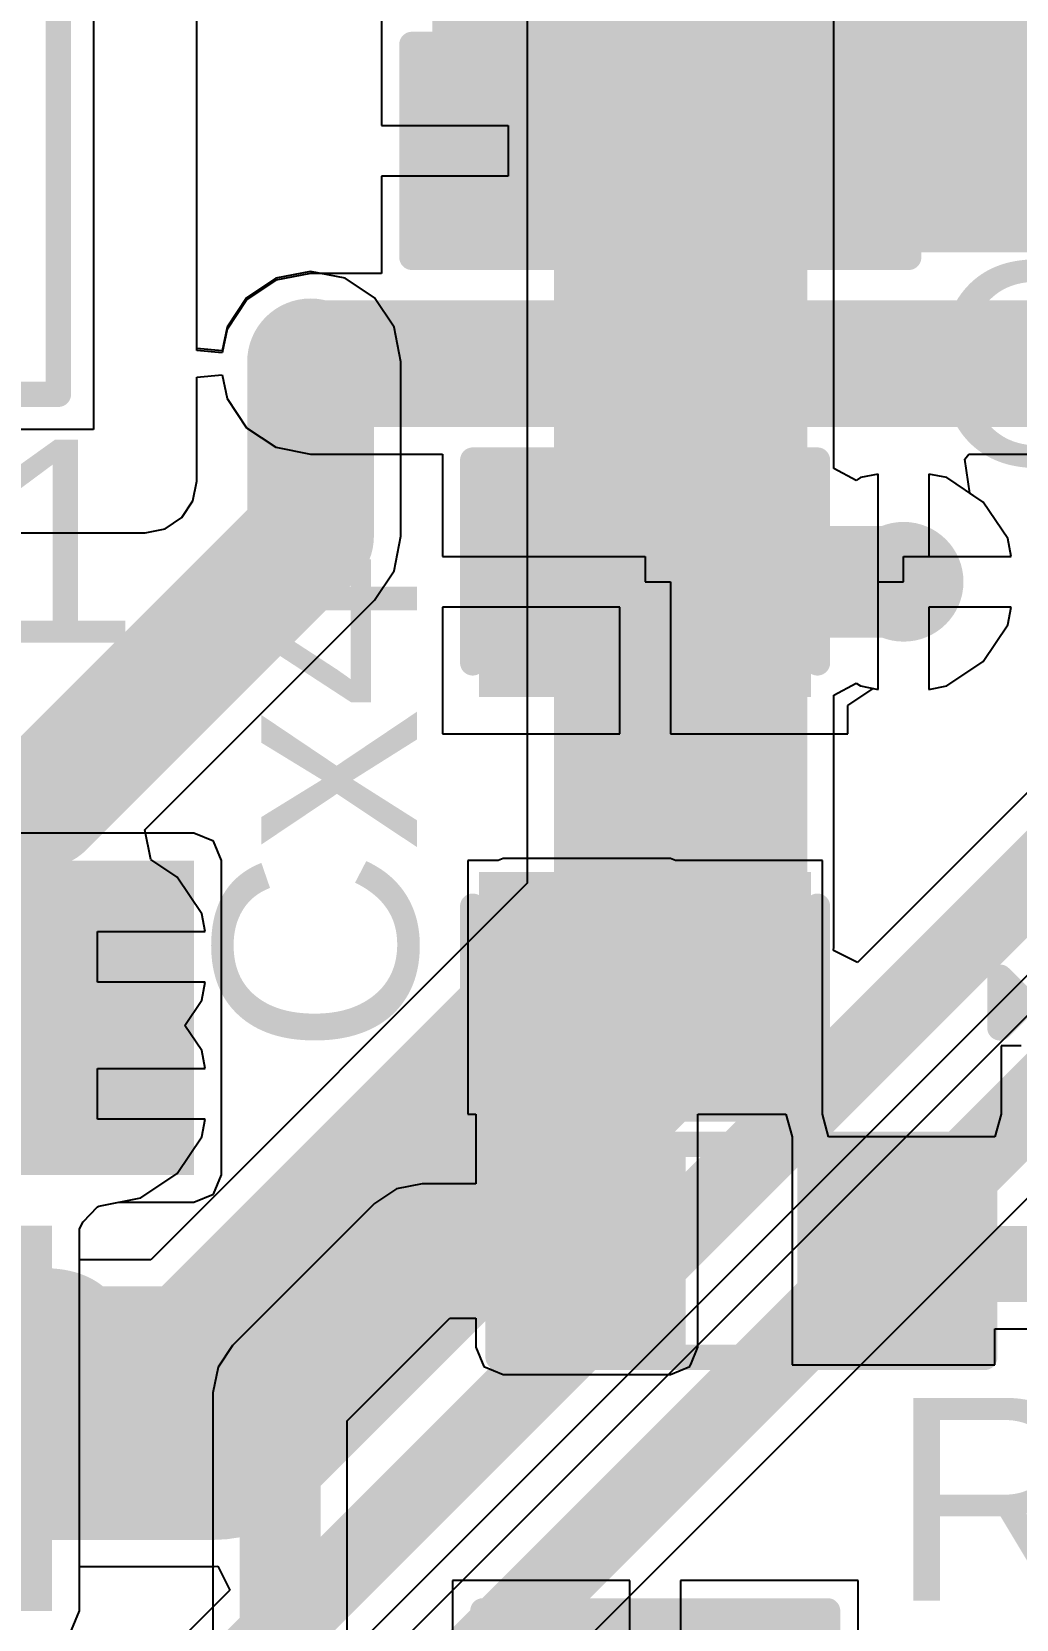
# Model space of a CAD drawing. Header units: millimetres. Extents: x -0.25 to 4.68, y -0.29 to 2.93.
# Drawn here: x 1.157 to 1.3512, y 0.6563 to 0.9695 of the extents above; entities that cross this region are included whole.
import ezdxf

# ---------------------------------------------------------------- set-up
doc = ezdxf.new("R2010")
doc.units = ezdxf.units.MM
doc.header["$MEASUREMENT"] = 0
for name, color, linetype in [('BottomLayer', 5, 'Continuous'), ('BottomSolder', 6, 'Continuous'), ('TopLayer', 1, 'Continuous'), ('TopOverlay', 2, 'Continuous'), ('TopPaste', 8, 'Continuous'), ('TopSolder', 216, 'Continuous'), ('ViaHoleLayer', 16, 'Continuous')]:
    doc.layers.add(name, color=color, linetype=linetype)
doc.styles.add('Arial', font='', dxfattribs={"height": 0.2})
doc.styles.get('Arial').set_extended_font_data('Arial')

# ---------------------------------------------------------------- blocks, each defined once
blk = doc.blocks.new('SC_70_5_7')
at = {"layer": 'TopLayer'}
for points in [[(-0.05177, 0.03307), (-0.02303, 0.03307), (-0.02303, 0.01811), (-0.05177, 0.01811)], [(0.02303, 0.03307), (0.05177, 0.03307), (0.05177, 0.01811), (0.02303, 0.01811)], [(-0.05177, 0.00748), (-0.02303, 0.00748), (-0.02303, -0.00748), (-0.05177, -0.00748)], [(-0.05177, -0.01811), (-0.02303, -0.01811), (-0.02303, -0.03307), (-0.05177, -0.03307)], [(0.02303, -0.01811), (0.05177, -0.01811), (0.05177, -0.03307), (0.02303, -0.03307)]]:
    blk.add_hatch(color=1, dxfattribs=at).paths.add_polyline_path(points)
at = {"layer": 'TopPaste'}
for points in [[(-0.05177, 0.03307), (-0.02303, 0.03307), (-0.02303, 0.01811), (-0.05177, 0.01811)], [(0.02303, 0.03307), (0.05177, 0.03307), (0.05177, 0.01811), (0.02303, 0.01811)], [(-0.05177, 0.00748), (-0.02303, 0.00748), (-0.02303, -0.00748), (-0.05177, -0.00748)], [(-0.05177, -0.01811), (-0.02303, -0.01811), (-0.02303, -0.03307), (-0.05177, -0.03307)], [(0.02303, -0.01811), (0.05177, -0.01811), (0.05177, -0.03307), (0.02303, -0.03307)]]:
    blk.add_hatch(color=8, dxfattribs=at).paths.add_polyline_path(points)
at = {"layer": 'TopSolder'}
for points in [[(-0.05577, 0.03707), (-0.01903, 0.03707), (-0.01903, 0.01411), (-0.05577, 0.01411)], [(0.01903, 0.03707), (0.05577, 0.03707), (0.05577, 0.01411), (0.01903, 0.01411)], [(-0.05577, 0.01148), (-0.01903, 0.01148), (-0.01903, -0.01148), (-0.05577, -0.01148)], [(-0.05577, -0.01411), (-0.01903, -0.01411), (-0.01903, -0.03707), (-0.05577, -0.03707)], [(0.01903, -0.01411), (0.05577, -0.01411), (0.05577, -0.03707), (0.01903, -0.03707)]]:
    blk.add_hatch(color=216, dxfattribs=at).paths.add_polyline_path(points)
at = {"layer": 'TopOverlay', "const_width": 0.005}
for points in [[(-0.018, 0.041), (0.018, 0.041)], [(-0.062, 0.031), (-0.057, 0.026)], [(-0.062, 0.021), (-0.062, 0.031)], [(-0.062, 0.021), (-0.057, 0.026)], [(-0.018, -0.041), (0.018, -0.041)]]:
    blk.add_lwpolyline(points, dxfattribs=at)
at = {"layer": 'TopOverlay', "const_width": 0.0025}
for points in [[(-0.01925, 0.041, 1), (-0.01675, 0.041, 1)], [(0.01675, 0.041, 1), (0.01925, 0.041, 1)], [(-0.06325, 0.031, 1), (-0.06075, 0.031, 1)], [(-0.06325, 0.031, 1), (-0.06075, 0.031, 1)], [(-0.05825, 0.026, 1), (-0.05575, 0.026, 1)], [(-0.05825, 0.026, 1), (-0.05575, 0.026, 1)], [(-0.06325, 0.021, 1), (-0.06075, 0.021, 1)], [(-0.06325, 0.021, 1), (-0.06075, 0.021, 1)], [(-0.01925, -0.041, 1), (-0.01675, -0.041, 1)], [(0.01675, -0.041, 1), (0.01925, -0.041, 1)]]:
    blk.add_lwpolyline(points, format="xyb", close=True, dxfattribs=at)
blk = doc.blocks.new('R___0603_9')
at = {"layer": 'TopLayer'}
for points in [[(-0.015, 0.0175), (-0.015, -0.0175), (-0.045, -0.0175), (-0.045, 0.0175)], [(0.045, 0.0175), (0.045, -0.0175), (0.015, -0.0175), (0.015, 0.0175)]]:
    blk.add_hatch(color=1, dxfattribs=at).paths.add_polyline_path(points)
at = {"layer": 'TopPaste'}
for points in [[(-0.015, 0.0175), (-0.015, -0.0175), (-0.045, -0.0175), (-0.045, 0.0175)], [(0.045, 0.0175), (0.045, -0.0175), (0.015, -0.0175), (0.015, 0.0175)]]:
    blk.add_hatch(color=8, dxfattribs=at).paths.add_polyline_path(points)
at = {"layer": 'TopSolder'}
for points in [[(-0.011, 0.0215), (-0.011, -0.0215), (-0.049, -0.0215), (-0.049, 0.0215)], [(0.049, 0.0215), (0.049, -0.0215), (0.011, -0.0215), (0.011, 0.0215)]]:
    blk.add_hatch(color=216, dxfattribs=at).paths.add_polyline_path(points)
at = {"layer": 'TopOverlay', "const_width": 0.005}
for points in [[(0.048, 0.021), (-0.048, 0.021)], [(-0.048, 0.021), (-0.048, -0.021)], [(0.048, 0.021), (0.048, -0.021)], [(0.048, -0.021), (-0.048, -0.021)]]:
    blk.add_lwpolyline(points, dxfattribs=at)
at = {"layer": 'TopOverlay', "const_width": 0.0025}
for points in [[(-0.04925, 0.021, 1), (-0.04675, 0.021, 1)], [(-0.04925, 0.021, 1), (-0.04675, 0.021, 1)], [(0.04675, 0.021, 1), (0.04925, 0.021, 1)], [(0.04675, 0.021, 1), (0.04925, 0.021, 1)], [(-0.04925, -0.021, 1), (-0.04675, -0.021, 1)], [(-0.04925, -0.021, 1), (-0.04675, -0.021, 1)], [(0.04675, -0.021, 1), (0.04925, -0.021, 1)], [(0.04675, -0.021, 1), (0.04925, -0.021, 1)]]:
    blk.add_lwpolyline(points, format="xyb", close=True, dxfattribs=at)
blk = doc.blocks.new('C___0805_13')
at = {"layer": 'TopLayer'}
for points in [[(-0.06, 0.03), (-0.02, 0.03), (-0.02, -0.03), (-0.06, -0.03)], [(0.02, 0.03), (0.06, 0.03), (0.06, -0.03), (0.02, -0.03)]]:
    blk.add_hatch(color=1, dxfattribs=at).paths.add_polyline_path(points)
at = {"layer": 'TopPaste'}
for points in [[(-0.06, 0.03), (-0.02, 0.03), (-0.02, -0.03), (-0.06, -0.03)], [(0.02, 0.03), (0.06, 0.03), (0.06, -0.03), (0.02, -0.03)]]:
    blk.add_hatch(color=8, dxfattribs=at).paths.add_polyline_path(points)
at = {"layer": 'TopSolder'}
for points in [[(-0.06276, 0.03276), (-0.01724, 0.03276), (-0.01724, -0.03276), (-0.06276, -0.03276)], [(0.01724, 0.03276), (0.06276, 0.03276), (0.06276, -0.03276), (0.01724, -0.03276)]]:
    blk.add_hatch(color=216, dxfattribs=at).paths.add_polyline_path(points)
at = {"layer": 'TopOverlay', "const_width": 0.005}
for points in [[(-0.024, 0.034), (-0.064, 0.034)], [(-0.064, -0.034), (-0.064, 0.034)], [(0.064, 0.034), (0.024, 0.034)], [(0.064, -0.034), (0.064, 0.034)], [(-0.024, -0.034), (-0.064, -0.034)], [(0.064, -0.034), (0.024, -0.034)]]:
    blk.add_lwpolyline(points, dxfattribs=at)
at = {"layer": 'TopOverlay', "const_width": 0.0025}
for points in [[(-0.06525, 0.034, 1), (-0.06275, 0.034, 1)], [(-0.06525, 0.034, 1), (-0.06275, 0.034, 1)], [(-0.02525, 0.034, 1), (-0.02275, 0.034, 1)], [(0.02275, 0.034, 1), (0.02525, 0.034, 1)], [(0.06275, 0.034, 1), (0.06525, 0.034, 1)], [(0.06275, 0.034, 1), (0.06525, 0.034, 1)], [(-0.06525, -0.034, 1), (-0.06275, -0.034, 1)], [(-0.06525, -0.034, 1), (-0.06275, -0.034, 1)], [(-0.02525, -0.034, 1), (-0.02275, -0.034, 1)], [(0.02275, -0.034, 1), (0.02525, -0.034, 1)], [(0.06275, -0.034, 1), (0.06525, -0.034, 1)], [(0.06275, -0.034, 1), (0.06525, -0.034, 1)]]:
    blk.add_lwpolyline(points, format="xyb", close=True, dxfattribs=at)
blk = doc.blocks.new('C___0805_14')
at = {"layer": 'TopLayer'}
for points in [[(-0.06, 0.03), (-0.02, 0.03), (-0.02, -0.03), (-0.06, -0.03)], [(0.02, 0.03), (0.06, 0.03), (0.06, -0.03), (0.02, -0.03)]]:
    blk.add_hatch(color=1, dxfattribs=at).paths.add_polyline_path(points)
at = {"layer": 'TopPaste'}
for points in [[(-0.06, 0.03), (-0.02, 0.03), (-0.02, -0.03), (-0.06, -0.03)], [(0.02, 0.03), (0.06, 0.03), (0.06, -0.03), (0.02, -0.03)]]:
    blk.add_hatch(color=8, dxfattribs=at).paths.add_polyline_path(points)
at = {"layer": 'TopSolder'}
for points in [[(-0.06276, 0.03276), (-0.01724, 0.03276), (-0.01724, -0.03276), (-0.06276, -0.03276)], [(0.01724, 0.03276), (0.06276, 0.03276), (0.06276, -0.03276), (0.01724, -0.03276)]]:
    blk.add_hatch(color=216, dxfattribs=at).paths.add_polyline_path(points)
at = {"layer": 'TopOverlay', "const_width": 0.005}
for points in [[(-0.064, -0.034), (-0.064, 0.034)], [(-0.024, 0.034), (-0.064, 0.034)], [(0.064, 0.034), (0.024, 0.034)], [(0.064, -0.034), (0.064, 0.034)], [(-0.024, -0.034), (-0.064, -0.034)], [(0.064, -0.034), (0.024, -0.034)]]:
    blk.add_lwpolyline(points, dxfattribs=at)
at = {"layer": 'TopOverlay', "const_width": 0.0025}
for points in [[(-0.06525, 0.034, 1), (-0.06275, 0.034, 1)], [(-0.06525, 0.034, 1), (-0.06275, 0.034, 1)], [(-0.02525, 0.034, 1), (-0.02275, 0.034, 1)], [(0.02275, 0.034, 1), (0.02525, 0.034, 1)], [(0.06275, 0.034, 1), (0.06525, 0.034, 1)], [(0.06275, 0.034, 1), (0.06525, 0.034, 1)], [(-0.06525, -0.034, 1), (-0.06275, -0.034, 1)], [(-0.06525, -0.034, 1), (-0.06275, -0.034, 1)], [(-0.02525, -0.034, 1), (-0.02275, -0.034, 1)], [(0.02275, -0.034, 1), (0.02525, -0.034, 1)], [(0.06275, -0.034, 1), (0.06525, -0.034, 1)], [(0.06275, -0.034, 1), (0.06525, -0.034, 1)]]:
    blk.add_lwpolyline(points, format="xyb", close=True, dxfattribs=at)
blk = doc.blocks.new('SIM7000A_23')
at = {"layer": 'TopOverlay', "const_width": 0.005}
for points in [[(-0.475, -0.341), (-0.475, -0.475)], [(-0.475, -0.475), (-0.342, -0.475)]]:
    blk.add_lwpolyline(points, dxfattribs=at)
at = {"layer": 'TopOverlay', "const_width": 0.0025}
blk.add_lwpolyline([(-0.47625, -0.475, 1), (-0.47375, -0.475, 1)], format="xyb", close=True, dxfattribs=at)
blk.add_lwpolyline([(-0.47625, -0.475, 1), (-0.47375, -0.475, 1)], format="xyb", close=True, dxfattribs=at)
blk = doc.blocks.new('SOT_723_100')
at = {"layer": 'TopLayer'}
for points in [[(-0.00984, 0.0315), (0.00984, 0.0315), (0.00984, 0.01378), (-0.00984, 0.01378)], [(-0.02559, -0.01378), (-0.00591, -0.01378), (-0.00591, -0.0315), (-0.02559, -0.0315)], [(0.00591, -0.01378), (0.02559, -0.01378), (0.02559, -0.0315), (0.00591, -0.0315)]]:
    blk.add_hatch(color=1, dxfattribs=at).paths.add_polyline_path(points)
at = {"layer": 'TopPaste'}
for points in [[(-0.00984, 0.0315), (0.00984, 0.0315), (0.00984, 0.01378), (-0.00984, 0.01378)], [(-0.02559, -0.01378), (-0.00591, -0.01378), (-0.00591, -0.0315), (-0.02559, -0.0315)], [(0.00591, -0.01378), (0.02559, -0.01378), (0.02559, -0.0315), (0.00591, -0.0315)]]:
    blk.add_hatch(color=8, dxfattribs=at).paths.add_polyline_path(points)
at = {"layer": 'TopSolder'}
for points in [[(-0.01384, 0.0355), (0.01384, 0.0355), (0.01384, 0.00978), (-0.01384, 0.00978)], [(-0.02959, -0.00978), (-0.00191, -0.00978), (-0.00191, -0.0355), (-0.02959, -0.0355)], [(0.00191, -0.00978), (0.02959, -0.00978), (0.02959, -0.0355), (0.00191, -0.0355)]]:
    blk.add_hatch(color=216, dxfattribs=at).paths.add_polyline_path(points)
at = {"layer": 'TopOverlay', "const_width": 0.005}
for points in [[(-0.025, 0.025), (-0.025, -0.006)], [(-0.025, 0.025), (-0.015, 0.025)], [(-0.025, 0.025), (-0.025, -0.006)], [(-0.025, 0.025), (-0.015, 0.025)], [(0.015, 0.025), (0.025, 0.025)], [(0.025, 0.025), (0.025, -0.006)], [(-0.037, -0.016), (-0.037, -0.026)], [(-0.037, -0.016), (-0.032, -0.021)], [(-0.001, -0.016), (0.001, -0.016)], [(-0.032, -0.021), (-0.037, -0.026)]]:
    blk.add_lwpolyline(points, dxfattribs=at)
at = {"layer": 'TopOverlay', "const_width": 0.0025}
for points in [[(-0.02625, 0.025, 1), (-0.02375, 0.025, 1)], [(-0.02625, 0.025, 1), (-0.02375, 0.025, 1)], [(-0.02625, 0.025, 1), (-0.02375, 0.025, 1)], [(-0.02625, 0.025, 1), (-0.02375, 0.025, 1)], [(-0.01625, 0.025, 1), (-0.01375, 0.025, 1)], [(-0.01625, 0.025, 1), (-0.01375, 0.025, 1)], [(0.01375, 0.025, 1), (0.01625, 0.025, 1)], [(0.02375, 0.025, 1), (0.02625, 0.025, 1)], [(0.02375, 0.025, 1), (0.02625, 0.025, 1)], [(-0.02625, -0.006, 1), (-0.02375, -0.006, 1)], [(-0.02625, -0.006, 1), (-0.02375, -0.006, 1)], [(0.02375, -0.006, 1), (0.02625, -0.006, 1)], [(-0.03825, -0.016, 1), (-0.03575, -0.016, 1)], [(-0.03825, -0.016, 1), (-0.03575, -0.016, 1)], [(-0.00225, -0.016, 1), (0.00025, -0.016, 1)], [(-0.00025, -0.016, 1), (0.00225, -0.016, 1)], [(-0.03325, -0.021, 1), (-0.03075, -0.021, 1)], [(-0.03325, -0.021, 1), (-0.03075, -0.021, 1)], [(-0.03825, -0.026, 1), (-0.03575, -0.026, 1)], [(-0.03825, -0.026, 1), (-0.03575, -0.026, 1)]]:
    blk.add_lwpolyline(points, format="xyb", close=True, dxfattribs=at)
blk = doc.blocks.new('C___0603_178')
at = {"layer": 'TopLayer'}
for points in [[(-0.015, 0.0175), (-0.015, -0.0175), (-0.045, -0.0175), (-0.045, 0.0175)], [(0.045, 0.0175), (0.045, -0.0175), (0.015, -0.0175), (0.015, 0.0175)]]:
    blk.add_hatch(color=1, dxfattribs=at).paths.add_polyline_path(points)
at = {"layer": 'TopPaste'}
for points in [[(-0.015, 0.0175), (-0.015, -0.0175), (-0.045, -0.0175), (-0.045, 0.0175)], [(0.045, 0.0175), (0.045, -0.0175), (0.015, -0.0175), (0.015, 0.0175)]]:
    blk.add_hatch(color=8, dxfattribs=at).paths.add_polyline_path(points)
at = {"layer": 'TopSolder'}
for points in [[(-0.01264, 0.01986), (-0.01264, -0.01986), (-0.04736, -0.01986), (-0.04736, 0.01986)], [(0.04736, 0.01986), (0.04736, -0.01986), (0.01264, -0.01986), (0.01264, 0.01986)]]:
    blk.add_hatch(color=216, dxfattribs=at).paths.add_polyline_path(points)
at = {"layer": 'TopOverlay', "const_width": 0.005}
for points in [[(-0.049, -0.021), (-0.049, 0.021)], [(-0.049, 0.021), (-0.018, 0.021)], [(0.018, 0.021), (0.049, 0.021)], [(0.049, -0.021), (0.049, 0.021)], [(-0.049, -0.021), (-0.018, -0.021)], [(0.018, -0.021), (0.049, -0.021)]]:
    blk.add_lwpolyline(points, dxfattribs=at)
at = {"layer": 'TopOverlay', "const_width": 0.0025}
for points in [[(-0.05025, 0.021, 1), (-0.04775, 0.021, 1)], [(-0.05025, 0.021, 1), (-0.04775, 0.021, 1)], [(-0.01925, 0.021, 1), (-0.01675, 0.021, 1)], [(0.01675, 0.021, 1), (0.01925, 0.021, 1)], [(0.04775, 0.021, 1), (0.05025, 0.021, 1)], [(0.04775, 0.021, 1), (0.05025, 0.021, 1)], [(-0.05025, -0.021, 1), (-0.04775, -0.021, 1)], [(-0.05025, -0.021, 1), (-0.04775, -0.021, 1)], [(-0.01925, -0.021, 1), (-0.01675, -0.021, 1)], [(0.01675, -0.021, 1), (0.01925, -0.021, 1)], [(0.04775, -0.021, 1), (0.05025, -0.021, 1)], [(0.04775, -0.021, 1), (0.05025, -0.021, 1)]]:
    blk.add_lwpolyline(points, format="xyb", close=True, dxfattribs=at)

msp = doc.modelspace()

# ---------------------------------------------------------------- hatches: boundary and pattern name
at = {"layer": 'BottomLayer'}
h = msp.add_hatch(color=5, dxfattribs=at)
edge = h.paths.add_edge_path()
edge.add_arc((1.212, 0.904), 0.01181, 0, 360)
h = msp.add_hatch(color=5, dxfattribs=at)
edge = h.paths.add_edge_path()
edge.add_arc((1.329, 0.861), 0.01181, 0, 360)
h = msp.add_hatch(color=5, dxfattribs=at)
edge = h.paths.add_edge_path()
edge.add_arc((1.17, 0.787), 0.01181, 0, 360)
h = msp.add_hatch(color=5, dxfattribs=at)
edge = h.paths.add_edge_path()
edge.add_arc((1.17, 0.76), 0.01181, 0, 360)
msp.add_hatch(color=5, dxfattribs=at).paths.add_polyline_path([(1.066, 0.658), (1.161, 0.658), (1.161, 0.734), (1.066, 0.734)])
at = {"layer": 'BottomSolder'}
h = msp.add_hatch(color=6, dxfattribs=at)
edge = h.paths.add_edge_path()
edge.add_arc((1.212, 0.904), 0.00591, 0, 360)
h = msp.add_hatch(color=6, dxfattribs=at)
edge = h.paths.add_edge_path()
edge.add_arc((1.329, 0.861), 0.00591, 0, 360)
h = msp.add_hatch(color=6, dxfattribs=at)
edge = h.paths.add_edge_path()
edge.add_arc((1.17, 0.787), 0.00591, 0, 360)
h = msp.add_hatch(color=6, dxfattribs=at)
edge = h.paths.add_edge_path()
edge.add_arc((1.17, 0.76), 0.00591, 0, 360)
at = {"layer": 'TopLayer'}
for points in [[(1.236, 0.926), (1.283, 0.926), (1.283, 1.01), (1.236, 1.01)], [(1.294, 0.926), (1.363, 0.926), (1.363, 1.011), (1.294, 1.011)], [(1.189, 0.806), (1.055, 0.806), (1.055, 0.744), (1.189, 0.744)], [(1.283, 0.71), (1.283, 0.801), (1.25, 0.801), (1.25, 0.71)], [(1.161, 0.734), (1.055, 0.734), (1.055, 0.684), (1.161, 0.684)], [(1.08, 0.658), (1.161, 0.658), (1.161, 0.693), (1.08, 0.693)]]:
    msp.add_hatch(color=1, dxfattribs=at).paths.add_polyline_path(points)
h = msp.add_hatch(color=1, dxfattribs=at)
edge = h.paths.add_edge_path()
edge.add_arc((1.212, 0.904), 0.01181, 0, 360)
h = msp.add_hatch(color=1, dxfattribs=at)
edge = h.paths.add_edge_path()
edge.add_arc((1.329, 0.861), 0.01181, 0, 360)
h = msp.add_hatch(color=1, dxfattribs=at)
edge = h.paths.add_edge_path()
edge.add_arc((1.17, 0.787), 0.01181, 0, 360)
h = msp.add_hatch(color=1, dxfattribs=at)
edge = h.paths.add_edge_path()
edge.add_arc((1.17, 0.76), 0.01181, 0, 360)
at = {"layer": 'TopSolder'}
h = msp.add_hatch(color=216, dxfattribs=at)
edge = h.paths.add_edge_path()
edge.add_arc((1.212, 0.904), 0.00591, 0, 360)
h = msp.add_hatch(color=216, dxfattribs=at)
edge = h.paths.add_edge_path()
edge.add_arc((1.329, 0.861), 0.00591, 0, 360)
h = msp.add_hatch(color=216, dxfattribs=at)
edge = h.paths.add_edge_path()
edge.add_arc((1.17, 0.787), 0.00591, 0, 360)
h = msp.add_hatch(color=216, dxfattribs=at)
edge = h.paths.add_edge_path()
edge.add_arc((1.17, 0.76), 0.00591, 0, 360)
at = {"layer": 'ViaHoleLayer'}
h = msp.add_hatch(color=16, dxfattribs=at)
edge = h.paths.add_edge_path()
edge.add_arc((1.212, 0.904), 0.00591, 0, 360)
h = msp.add_hatch(color=16, dxfattribs=at)
edge = h.paths.add_edge_path()
edge.add_arc((1.329, 0.861), 0.00591, 0, 360)
h = msp.add_hatch(color=16, dxfattribs=at)
edge = h.paths.add_edge_path()
edge.add_arc((1.17, 0.787), 0.00591, 0, 360)
h = msp.add_hatch(color=16, dxfattribs=at)
edge = h.paths.add_edge_path()
edge.add_arc((1.17, 0.76), 0.00591, 0, 360)

# ---------------------------------------------------------------- linework, layer by layer
at = {"layer": 'BottomLayer'}
for p, q in [((1.25474, 1.067), (1.25474, 0.80153)), ((1.31526, 0.88335), (1.31526, 1.05447)), ((1.55199, 1.01801), (1.3199, 0.78592)), ((1.16919, 0.99897), (1.16919, 0.89106)), ((1.18882, 0.6188), (1.56628, 0.99626)), ((1.18959, 0.90703), (1.18959, 0.98878)), ((1.20517, 0.92087), (1.19938, 0.917)), ((1.212, 0.92223), (1.20517, 0.92087)), ((1.21883, 0.92087), (1.212, 0.92223)), ((1.22462, 0.917), (1.21883, 0.92087)), ((1.19938, 0.917), (1.19552, 0.91121)), ((1.22848, 0.91121), (1.22462, 0.917)), ((1.19552, 0.91121), (1.19459, 0.90654)), ((1.22984, 0.90438), (1.22848, 0.91121)), ((1.19459, 0.90654), (1.18959, 0.90703)), ((1.22984, 0.87), (1.22984, 0.90438)), ((1.16919, 0.89106), (1.06128, 0.89106)), ((1.31967, 0.881), (1.31526, 0.88335)), ((1.32049, 0.88155), (1.31967, 0.881)), ((1.324, 0.88224), (1.32049, 0.88155)), ((1.324, 0.861), (1.324, 0.88224)), ((1.33751, 0.88155), (1.334, 0.88224)), ((1.334, 0.88224), (1.334, 0.866)), ((1.34472, 0.87672), (1.33751, 0.88155)), ((1.34955, 0.86951), (1.34472, 0.87672)), ((1.22848, 0.86317), (1.22984, 0.87)), ((1.35024, 0.866), (1.34955, 0.86951)), ((1.334, 0.866), (1.35024, 0.866)), ((1.22462, 0.85738), (1.22848, 0.86317)), ((1.324, 0.83976), (1.324, 0.861)), ((1.17933, 0.81209), (1.22462, 0.85738)), ((1.35024, 0.856), (1.334, 0.856)), ((1.334, 0.856), (1.334, 0.83976)), ((1.34955, 0.85249), (1.35024, 0.856)), ((1.34472, 0.84528), (1.34955, 0.85249)), ((1.33751, 0.84045), (1.34472, 0.84528)), ((1.31526, 0.83865), (1.31967, 0.841)), ((1.31967, 0.841), (1.32049, 0.84045)), ((1.32049, 0.84045), (1.324, 0.83976)), ((1.334, 0.83976), (1.33751, 0.84045)), ((1.31526, 0.789), (1.31526, 0.83865)), ((1.18051, 0.80621), (1.17933, 0.81209)), ((1.18572, 0.80272), (1.18051, 0.80621)), ((1.19055, 0.79551), (1.18572, 0.80272)), ((1.25474, 0.80153), (1.18047, 0.72726)), ((1.19124, 0.792), (1.19055, 0.79551)), ((1.37599, 0.79801), (1.19425, 0.61628)), ((1.17, 0.782), (1.17, 0.792)), ((1.17, 0.792), (1.19124, 0.792)), ((1.31516, 0.78826), (1.31526, 0.789)), ((1.3199, 0.78592), (1.31516, 0.78826)), ((1.19124, 0.782), (1.17, 0.782)), ((1.19055, 0.77849), (1.19124, 0.782)), ((1.18721, 0.7735), (1.19055, 0.77849)), ((1.18492, 0.5709), (1.39028, 0.77626)), ((1.19055, 0.76851), (1.18721, 0.7735)), ((1.19124, 0.765), (1.19055, 0.76851)), ((1.17, 0.755), (1.17, 0.765)), ((1.17, 0.765), (1.19124, 0.765)), ((1.19124, 0.755), (1.17, 0.755)), ((1.19055, 0.75149), (1.19124, 0.755)), ((1.18572, 0.74428), (1.19055, 0.75149)), ((1.17851, 0.73945), (1.18572, 0.74428)), ((1.17025, 0.73781), (1.17851, 0.73945)), ((1.16715, 0.73477), (1.16995, 0.73771)), ((1.16995, 0.73771), (1.17025, 0.73781)), ((1.16641, 0.73338), (1.16715, 0.73477)), ((1.16641, 0.72726), (1.16641, 0.73338)), ((1.18047, 0.72726), (1.16641, 0.72726)), ((1.16641, 0.658), (1.16641, 0.66674)), ((1.16641, 0.66674), (1.193, 0.66674)), ((1.193, 0.66674), (1.19374, 0.66684)), ((1.19374, 0.66684), (1.19608, 0.6621)), ((1.19608, 0.6621), (1.1679, 0.63392)), ((1.16483, 0.65417), (1.16641, 0.658))]:
    msp.add_line(p, q, dxfattribs=at)
for points, const_width in [([(1.285, 0.789), (1.285, 1.067)], 0.05), ([(1.169, 0.617), (1.561, 1.009)], 0.015), ([(1.212, 0.87), (1.212, 0.90438)], 0.025), ([(1.159, 0.817), (1.212, 0.87)], 0.025), ([(0.993, 0.817), (1.159, 0.817)], 0.025), ([(1.193, 0.697), (1.285, 0.789)], 0.05), ([(1.168, 0.572), (1.385, 0.789)], 0.015), ([(1.144, 0.697), (1.193, 0.697)], 0.05)]:
    msp.add_lwpolyline(points, dxfattribs=dict(at, const_width=const_width))
for points, const_width in [([(1.20575, 0.90438, 1), (1.21825, 0.90438, 1)], 0.0125), ([(1.20575, 0.87, 1), (1.21825, 0.87, 1)], 0.0125), ([(1.20575, 0.87, 1), (1.21825, 0.87, 1)], 0.0125), ([(1.15275, 0.817, 1), (1.16525, 0.817, 1)], 0.0125), ([(1.15275, 0.817, 1), (1.16525, 0.817, 1)], 0.0125), ([(1.2725, 0.789, 1), (1.2975, 0.789, 1)], 0.025), ([(1.2725, 0.789, 1), (1.2975, 0.789, 1)], 0.025), ([(1.1315, 0.697, 1), (1.1565, 0.697, 1)], 0.025), ([(1.1805, 0.697, 1), (1.2055, 0.697, 1)], 0.025), ([(1.1805, 0.697, 1), (1.2055, 0.697, 1)], 0.025)]:
    msp.add_lwpolyline(points, format="xyb", close=True, dxfattribs=dict(at, const_width=const_width))
at = {"layer": 'TopLayer'}
for p, q in [((1.16919, 0.99897), (1.16919, 0.89106)), ((1.18959, 0.90664), (1.18959, 0.98878)), ((1.226, 0.9735), (1.226, 0.951)), ((1.226, 0.951), (1.251, 0.951)), ((1.251, 0.951), (1.251, 0.941)), ((1.251, 0.941), (1.226, 0.941)), ((1.226, 0.941), (1.226, 0.92184)), ((1.212, 0.92184), (1.20517, 0.92048)), ((1.226, 0.92184), (1.212, 0.92184)), ((1.20517, 0.92048), (1.19938, 0.91662)), ((1.19938, 0.91662), (1.19552, 0.91083)), ((1.19552, 0.91083), (1.19459, 0.90615)), ((1.19459, 0.90615), (1.18959, 0.90664)), ((1.18959, 0.90136), (1.19459, 0.90185)), ((1.18959, 0.88086), (1.18959, 0.90136)), ((1.19459, 0.90185), (1.19552, 0.89717)), ((1.19552, 0.89717), (1.19938, 0.89138)), ((1.16919, 0.89106), (1.06128, 0.89106)), ((1.19938, 0.89138), (1.20517, 0.88752)), ((1.20517, 0.88752), (1.212, 0.88616)), ((1.212, 0.88616), (1.238, 0.88616)), ((1.238, 0.88616), (1.238, 0.866)), ((1.34107, 0.88518), (1.34186, 0.88616)), ((1.34208, 0.87849), (1.34107, 0.88518)), ((1.34186, 0.88616), (1.4, 0.88616)), ((1.18881, 0.87696), (1.18959, 0.88086)), ((1.1866, 0.87365), (1.18881, 0.87696)), ((1.34472, 0.87672), (1.34208, 0.87849)), ((1.34955, 0.86951), (1.34472, 0.87672)), ((1.07148, 0.87067), (1.17939, 0.87067)), ((1.17939, 0.87067), (1.18329, 0.87144)), ((1.18329, 0.87144), (1.1866, 0.87365)), ((1.35024, 0.866), (1.34955, 0.86951)), ((1.238, 0.866), (1.278, 0.866)), ((1.278, 0.866), (1.278, 0.861)), ((1.329, 0.861), (1.329, 0.866)), ((1.329, 0.866), (1.35024, 0.866)), ((1.278, 0.861), (1.283, 0.861)), ((1.283, 0.861), (1.283, 0.831)), ((1.324, 0.83976), (1.324, 0.861)), ((1.324, 0.861), (1.329, 0.861)), ((1.273, 0.856), (1.238, 0.856)), ((1.238, 0.856), (1.238, 0.831)), ((1.273, 0.831), (1.273, 0.856)), ((1.35024, 0.856), (1.334, 0.856)), ((1.334, 0.856), (1.334, 0.83976)), ((1.34955, 0.85249), (1.35024, 0.856)), ((1.34472, 0.84528), (1.34955, 0.85249)), ((1.33751, 0.84045), (1.34472, 0.84528)), ((1.318, 0.83656), (1.323, 0.83996)), ((1.323, 0.83996), (1.324, 0.83976)), ((1.334, 0.83976), (1.33751, 0.84045)), ((1.318, 0.831), (1.318, 0.83656)), ((1.238, 0.831), (1.273, 0.831)), ((1.283, 0.831), (1.318, 0.831)), ((1.189, 0.81141), (1.13, 0.81141)), ((1.19283, 0.80983), (1.189, 0.81141)), ((1.19441, 0.806), (1.19283, 0.80983)), ((1.19441, 0.744), (1.19441, 0.806)), ((1.24901, 0.806), (1.243, 0.806)), ((1.243, 0.806), (1.243, 0.756)), ((1.25, 0.80641), (1.24901, 0.806)), ((1.283, 0.80641), (1.25, 0.80641)), ((1.28399, 0.806), (1.283, 0.80641)), ((1.313, 0.806), (1.28399, 0.806)), ((1.313, 0.7565), (1.313, 0.806)), ((1.35219, 0.76948), (1.34823, 0.76948)), ((1.34823, 0.76948), (1.34823, 0.75599)), ((1.243, 0.756), (1.24459, 0.756)), ((1.24459, 0.756), (1.24459, 0.74225)), ((1.28841, 0.71), (1.28841, 0.756)), ((1.28841, 0.756), (1.30579, 0.756)), ((1.30579, 0.756), (1.307, 0.7515)), ((1.313, 0.756), (1.313, 0.7565)), ((1.31421, 0.7515), (1.313, 0.756)), ((1.34823, 0.75599), (1.347, 0.7515)), ((1.307, 0.7515), (1.307, 0.751)), ((1.307, 0.751), (1.307, 0.7065)), ((1.347, 0.7515), (1.31421, 0.7515)), ((1.19283, 0.74017), (1.19441, 0.744)), ((1.234, 0.74225), (1.22893, 0.74125)), ((1.24459, 0.74225), (1.234, 0.74225)), ((1.189, 0.73859), (1.19283, 0.74017)), ((1.22893, 0.74125), (1.22463, 0.73837)), ((1.16715, 0.73477), (1.16995, 0.73771)), ((1.16995, 0.73771), (1.17025, 0.73781)), ((1.17025, 0.73781), (1.17415, 0.73859)), ((1.17415, 0.73859), (1.189, 0.73859)), ((1.22463, 0.73837), (1.19663, 0.71037)), ((1.16641, 0.73338), (1.16715, 0.73477)), ((1.16641, 0.693), (1.16641, 0.73338)), ((1.21925, 0.69551), (1.23949, 0.71575)), ((1.23949, 0.71575), (1.24459, 0.71575)), ((1.24459, 0.71575), (1.24459, 0.71)), ((1.347, 0.7065), (1.347, 0.71366)), ((1.347, 0.71366), (1.3726, 0.71366)), ((1.19663, 0.71037), (1.19375, 0.70607)), ((1.24459, 0.71), (1.24617, 0.70617)), ((1.287, 0.70659), (1.28841, 0.71)), ((1.19375, 0.70607), (1.19275, 0.701)), ((1.24617, 0.70617), (1.25, 0.70459)), ((1.283, 0.70459), (1.28683, 0.70617)), ((1.28683, 0.70617), (1.28696, 0.7065)), ((1.28696, 0.7065), (1.287, 0.7065)), ((1.287, 0.7065), (1.287, 0.70659)), ((1.307, 0.7065), (1.347, 0.7065)), ((1.25, 0.70459), (1.283, 0.70459)), ((1.19275, 0.701), (1.19275, 0.578)), ((1.21925, 0.572), (1.21925, 0.69551)), ((1.16641, 0.658), (1.16641, 0.693)), ((1.275, 0.664), (1.24, 0.664)), ((1.24, 0.664), (1.24, 0.639)), ((1.275, 0.639), (1.275, 0.664)), ((1.32, 0.664), (1.285, 0.664)), ((1.285, 0.664), (1.285, 0.634)), ((1.32, 0.65184), (1.32, 0.664)), ((1.16483, 0.65417), (1.16641, 0.658))]:
    msp.add_line(p, q, dxfattribs=at)
for points, const_width in [([(1.3065, 0.9935), (1.318, 0.982)], 0.025), ([(1.251, 0.946), (1.25488, 0.94988)], 0.022), ([(1.212, 0.904), (1.4, 0.904)], 0.025), ([(1.278, 0.861), (1.329, 0.861)], 0.022), ([(1.206, 0.701), (1.234, 0.729)], 0.016), ([(1.234, 0.729), (1.267, 0.729)], 0.016), ([(1.33641, 0.72641), (1.3726, 0.72641)], 0.015), ([(1.206, 0.572), (1.206, 0.701)], 0.016)]:
    msp.add_lwpolyline(points, dxfattribs=dict(at, const_width=const_width))
for points, const_width in [([(1.31175, 0.982, 1), (1.32425, 0.982, 1)], 0.0125), ([(1.24938, 0.94988, 1), (1.26038, 0.94988, 1)], 0.011), ([(1.2455, 0.946, 1), (1.2565, 0.946, 1)], 0.011), ([(1.20575, 0.904, 1), (1.21825, 0.904, 1)], 0.0125), ([(1.2725, 0.861, 1), (1.2835, 0.861, 1)], 0.011), ([(1.3235, 0.861, 1), (1.3345, 0.861, 1)], 0.011), ([(1.23, 0.729, 1), (1.238, 0.729, 1)], 0.008), ([(1.23, 0.729, 1), (1.238, 0.729, 1)], 0.008), ([(1.263, 0.729, 1), (1.271, 0.729, 1)], 0.008), ([(1.33266, 0.72641, 1), (1.34016, 0.72641, 1)], 0.0075), ([(1.202, 0.701, 1), (1.21, 0.701, 1)], 0.008), ([(1.202, 0.701, 1), (1.21, 0.701, 1)], 0.008)]:
    msp.add_lwpolyline(points, format="xyb", close=True, dxfattribs=dict(at, const_width=const_width))

# ---------------------------------------------------------------- block references
for name, p, rotation in [('SIM7000A_23', (0.68726, 1.37299), 90), ('SOT_723_100', (1.37518, 0.98295), 90), ('C___0805_14', (1.278, 0.821), 270), ('R___0603_9', (1.297, 0.729), 180), ('C___0805_13', (1.28, 0.594), 270)]:
    msp.add_blockref(name, p, dxfattribs=dict(rotation=rotation))
for name, p in [('C___0603_178', (1.281, 0.946)), ('SC_70_5_7', (1.41, 0.752))]:
    msp.add_blockref(name, p)

# ---------------------------------------------------------------- texts
at = {"layer": 'TopOverlay', "style": 'Arial'}
for s, p in [('C40', (1.33368, 0.88401)), ('U11', (1.07568, 0.84901)), ('C3', (1.13768, 0.68501)), ('R51', (1.32635, 0.66001))]:
    msp.add_text(s, height=0.04, dxfattribs=at).set_placement(p)
msp.add_text('Cx4', height=0.04, rotation=90, dxfattribs=at).set_placement((1.23299, 0.76768))

doc.saveas('drawing.dxf')
